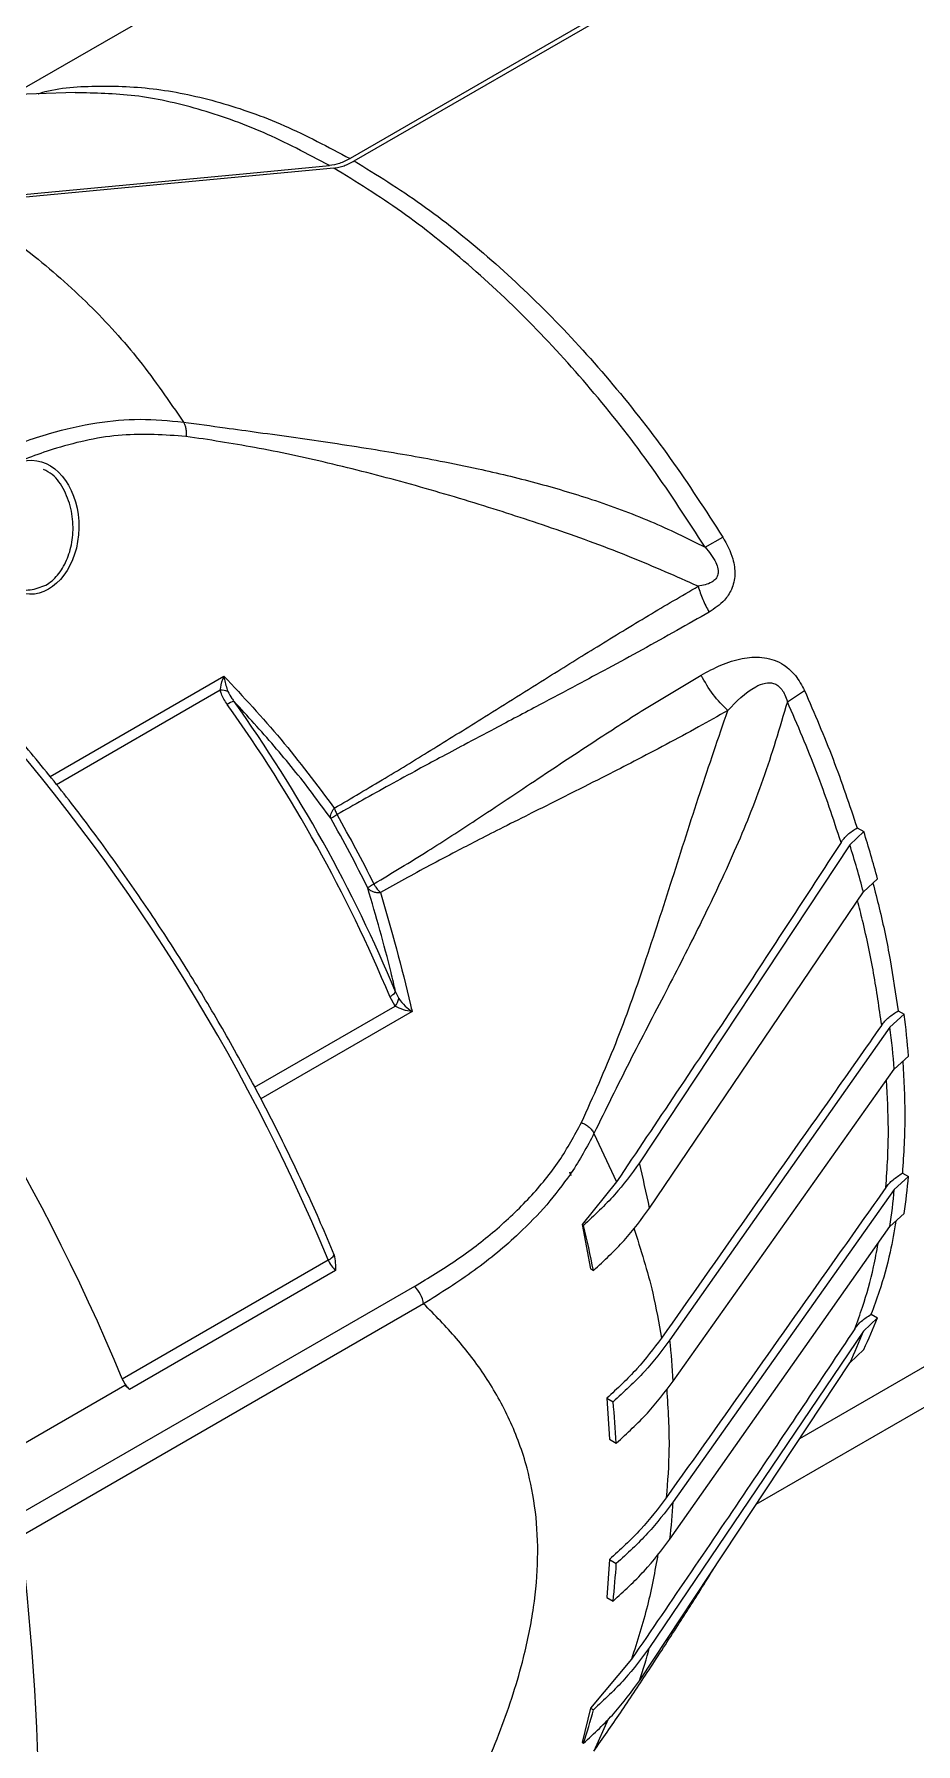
# Model space of a CAD drawing. Extents: x 12.3 to 108.7, y 1.1 to 80.4.
# Drawn here: x 70.73 to 73.65, y 56.86 to 62.53 of the extents above; entities that cross this region are included whole.
import ezdxf

# ---------------------------------------------------------------- set-up
doc = ezdxf.new("R2010")
doc.units = 0
doc.header["$MEASUREMENT"] = 0
doc.layers.add('OBJECT', color=7, linetype='CONTINUOUS')

msp = doc.modelspace()

# ---------------------------------------------------------------- linework, layer by layer
at = {"layer": 'OBJECT'}
for p, q in [((74.7847, 63.8577), (71.7747, 62.12)), ((71.7888, 62.1119), (74.8003, 63.8504)), ((73.0043, 63.6877), (70.6565, 62.3323)), ((70.8635, 62.3388), (69.9152, 62.3091)), ((71.7206, 62.0883), (70.4686, 61.9704)), ((72.9535, 60.8297), (73.0125, 60.8627)), ((70.7786, 60.0682), (71.3558, 60.4014)), ((71.3434, 60.3543), (70.8001, 60.0407)), ((73.2266, 60.3163), (73.2836, 60.3531)), ((73.2678, 57.8702), (77.6318, 60.3894)), ((73.4582, 59.8973), (73.4588, 59.8977)), ((73.4588, 59.8977), (73.4804, 59.8852)), ((73.4341, 59.8411), (72.7352, 58.7848)), ((73.4804, 59.8852), (73.4341, 59.8411)), ((73.4792, 59.6845), (73.5258, 59.7283)), ((72.7692, 58.6346), (73.4792, 59.6845)), ((71.9248, 59.3056), (71.9064, 59.337)), ((71.9259, 59.3527), (71.9365, 59.3304)), ((71.4578, 59.036), (71.9248, 59.3056)), ((71.9805, 59.2872), (71.4786, 58.9975)), ((73.6148, 59.2785), (73.5674, 59.2351)), ((73.5941, 59.2897), (73.5948, 59.2901)), ((73.5948, 59.2901), (73.6148, 59.2785)), ((73.5674, 59.2351), (72.8369, 58.197)), ((73.123, 57.6513), (75.7247, 59.1532)), ((72.8478, 58.06), (73.5815, 59.0963)), ((73.5815, 59.0963), (73.6289, 59.1397)), ((72.5846, 58.883), (72.6596, 58.7225)), ((72.5062, 58.7476), (72.5042, 58.7542)), ((72.5074, 58.7426), (72.5062, 58.7476)), ((72.5069, 58.7487), (72.5074, 58.7426)), ((72.6596, 58.7225), (72.5452, 58.58)), ((73.6289, 58.7396), (73.5815, 58.6962)), ((73.6085, 58.7506), (73.6091, 58.751)), ((73.6091, 58.751), (73.6289, 58.7396)), ((73.5815, 58.6962), (72.8478, 57.6599)), ((73.5674, 58.5737), (73.6148, 58.6171)), ((72.5452, 58.58), (72.5734, 58.4331)), ((72.5452, 58.58), (72.55, 58.5772)), ((72.8369, 57.5356), (73.5674, 58.5737)), ((71.0181, 58.0676), (71.7022, 58.4625)), ((71.7268, 58.4273), (71.0426, 58.0322)), ((72.5734, 58.4331), (72.5828, 58.4277)), ((71.9881, 58.3746), (70.6505, 57.6025)), ((72.0188, 58.3169), (70.6813, 57.5447)), ((73.5258, 58.27), (73.4792, 58.2261)), ((73.5042, 58.2817), (73.5048, 58.2821)), ((73.5048, 58.2821), (73.5258, 58.27)), ((73.4792, 58.2261), (72.7692, 57.1762)), ((73.4341, 58.1215), (73.4804, 58.1656)), ((72.7352, 57.0652), (73.4341, 58.1215)), ((70.5649, 57.7799), (71.0268, 58.0466)), ((71.0426, 58.0322), (71.0268, 58.0466)), ((72.6274, 58.0034), (72.6358, 57.868)), ((72.6274, 58.0034), (72.6481, 57.9915)), ((72.6358, 57.868), (72.6587, 57.8547)), ((72.6358, 57.4679), (72.6274, 57.342)), ((72.6358, 57.4679), (72.6587, 57.4546)), ((72.9775, 57.43), (72.9849, 57.4416)), ((72.6274, 57.342), (72.6481, 57.3301)), ((72.709, 57.1369), (72.5734, 56.9747)), ((72.5734, 56.9747), (72.5452, 56.8604)), ((72.5734, 56.9747), (72.5828, 56.9693)), ((72.6311, 56.9378), (72.5846, 56.8317)), ((72.5452, 56.8604), (72.55, 56.8576))]:
    msp.add_line(p, q, dxfattribs=at)
at = {"layer": 'OBJECT', "flags": 128}
msp.add_lwpolyline([(70.4544, 61.9785), (71.4426, 62.0716), (71.7064, 62.0964)], dxfattribs=at)
at = {"layer": 'OBJECT'}
for centre, radius, start, end in [((71.3466, 60.2906), 0.0638, 69.809, 92.8747), ((65.6399, 55.9414), 6.5656, 22.5811, 41.9217), ((71.4024, 60.2561), 0.0625, 101.8168, 124.6969), ((67.3472, 57.4375), 4.9391, 22.6181, 35.5271), ((67.3945, 57.4648), 4.9089, 22.6181, 35.5271), ((67.8109, 57.7044), 4.4895, 26.3602, 29.7048), ((67.8583, 57.7318), 4.4591, 26.3602, 29.7048), ((69.7434, 58.6953), 3.8645, 14.8309, 17.2476), ((69.8106, 58.7375), 3.8451, 14.9323, 17.366), ((71.8863, 59.3818), 0.0491, 294.1087, 323.6887), ((71.8823, 59.3408), 0.0552, 320.2907, 349.1443), ((70.7045, 58.911), 2.9333, 4.4723, 7.1985), ((70.6384, 58.8677), 2.9519, 4.4404, 7.1481), ((68.2737, 57.696), 4.5924, 11.7923, 13.7148), ((71.6145, 58.911), 2.0217, 351.6434, 355.1375), ((71.5486, 58.8678), 2.0401, 351.7111, 355.1751), ((67.9724, 57.4957), 4.7037, 11.4272, 13.2925), ((71.6877, 58.4995), 0.0397, 291.3797, 329.3273), ((71.7937, 58.5002), 0.099, 202.3849, 227.4929), ((71.9228, 58.3028), 0.0971, 8.3441, 47.7349), ((72.3084, 58.7375), 1.3041, 333.9888, 338.9937), ((69.1991, 57.8377), 3.6555, 3.4865, 5.6401), ((72.245, 58.6952), 1.3203, 334.244, 339.1896), ((68.8995, 57.6332), 3.7657, 3.3727, 5.4596), ((70.1127, 57.8377), 2.7409, 353.6711, 356.2805), ((69.8135, 57.6331), 2.8508, 353.8973, 356.4097), ((70.8742, 57.6962), 1.9651, 341.2711, 344.6569), ((70.5823, 57.4955), 2.0686, 342.0384, 345.2638)]:
    msp.add_arc(centre, radius, start, end, dxfattribs=at)
msp.add_ellipse((70.7145, 60.8956), major_axis=(0.004, 0.2225), ratio=0.717295, dxfattribs=at)
for centre, major_axis, ratio, start_param, end_param in [((68.7231, 57.7236), (-1.9122, 3.3704), 0.572321, 4.495679, 5.073809), ((71.0537, 58.073), (-0.0296, 0.0522), 0.572321, 1.354087, 2.093366), ((65.1353, 59.834), (-3.9481, 6.9581), 0.572359, 3.782557, 4.080099)]:
    msp.add_ellipse(centre, major_axis=major_axis, ratio=ratio, start_param=start_param, end_param=end_param, dxfattribs=at)
for points, knots in [([(70.7386, 62.3349), (70.739, 62.335), (70.7976, 62.3551), (70.9293, 62.3634), (71.13, 62.3566), (71.3408, 62.3109), (71.556, 62.2356), (71.7018, 62.1585), (71.7747, 62.12)], [0, 0, 0, 0, 0.001438, 0.203708, 0.405977, 0.603985, 0.801992, 1, 1, 1, 1]), ([(71.7064, 62.0964), (71.633, 62.1353), (71.4861, 62.213), (71.2693, 62.2885), (71.0589, 62.3354), (70.9275, 62.3372), (70.8622, 62.3382)], [0, 0, 0, 0, 0.250756, 0.501511, 0.752267, 1, 1, 1, 1]), ([(71.7747, 62.12), (71.7687, 62.1168), (71.7569, 62.1104), (71.7337, 62.101), (71.7173, 62.0983), (71.7064, 62.0964)], [0, 0, 0, 0, 0.2541765, 0.5083552, 1, 1, 1, 1]), ([(71.7206, 62.0883), (71.7261, 62.0891), (71.7372, 62.0906), (71.7599, 62.0971), (71.7773, 62.106), (71.7888, 62.1119)], [0, 0, 0, 0, 0.2541805, 0.5083597, 1, 1, 1, 1]), ([(71.7888, 62.1119), (71.8633, 62.0659), (72.0123, 61.9738), (72.2324, 61.7978), (72.446, 61.5973), (72.6494, 61.3721), (72.8412, 61.1275), (72.9554, 60.951), (73.0125, 60.8627)], [0, 0, 0, 0, 0.166667, 0.333333, 0.5, 0.666667, 0.833333, 1, 1, 1, 1]), ([(72.9535, 60.8297), (72.896, 60.9187), (72.7809, 61.0966), (72.5876, 61.343), (72.3827, 61.5699), (72.1675, 61.7719), (71.9457, 61.9492), (71.7956, 62.042), (71.7206, 62.0883)], [0, 0, 0, 0, 0.166667, 0.333333, 0.5, 0.666667, 0.833333, 1, 1, 1, 1]), ([(70.4686, 61.9704), (70.4793, 61.9641), (70.5645, 61.9143), (70.7174, 61.809), (70.9088, 61.6398), (71.0794, 61.4522), (71.1738, 61.3143), (71.2212, 61.245)], [0, 0, 0, 0, 0.03531, 0.279992, 0.527063, 0.762577, 1, 1, 1, 1]), ([(70.4401, 61.0622), (70.4951, 61.0911), (70.6054, 61.1492), (70.771, 61.2092), (70.929, 61.2447), (71.0781, 61.2585), (71.1733, 61.2495), (71.2212, 61.245)], [0, 0, 0, 0, 0.218089, 0.438108, 0.636555, 0.817194, 1, 1, 1, 1]), ([(71.2298, 61.1974), (71.1592, 61.2021), (71.0159, 61.2115), (70.8156, 61.1673), (70.6337, 61.0999), (70.527, 61.042), (70.4733, 61.0129)], [0, 0, 0, 0, 0.2762004, 0.5603855, 0.7791052, 1, 1, 1, 1]), ([(71.2212, 61.245), (71.223, 61.2418), (71.2265, 61.2353), (71.2295, 61.2234), (71.2309, 61.2106), (71.2302, 61.2018), (71.2298, 61.1974)], [0, 0, 0, 0, 0.250001, 0.500003, 0.749999, 1, 1, 1, 1]), ([(71.2212, 61.245), (71.2676, 61.2386), (71.3509, 61.227), (71.475, 61.21), (71.5936, 61.1935), (71.7183, 61.1755), (71.8413, 61.1565), (71.9606, 61.1366), (72.0791, 61.115), (72.2218, 61.0857), (72.3896, 61.0456), (72.5808, 60.9888), (72.7694, 60.9203), (72.8934, 60.8593), (72.9535, 60.8298)], [0, 0, 0, 0, 0.078151, 0.140606, 0.211738, 0.281669, 0.355615, 0.424485, 0.488316, 0.561233, 0.671868, 0.7791, 0.893074, 1, 1, 1, 1]), ([(72.9303, 60.6996), (72.8572, 60.7321), (72.7018, 60.8013), (72.4638, 60.8874), (72.2132, 60.9697), (71.9607, 61.0439), (71.7069, 61.109), (71.4638, 61.1617), (71.3059, 61.1858), (71.2298, 61.1974)], [0, 0, 0, 0, 0.133297, 0.283597, 0.42518, 0.577962, 0.728419, 0.869046, 1, 1, 1, 1]), ([(70.7644, 60.7035), (70.7714, 60.708), (70.7924, 60.7218), (70.822, 60.7581), (70.8464, 60.8142), (70.8572, 60.8802), (70.852, 60.9515), (70.8283, 61.0187), (70.7948, 61.0684), (70.7666, 61.0825), (70.7566, 61.0876)], [0, 0, 0, 0, 0.0621276, 0.1876711, 0.3145889, 0.449931, 0.5963171, 0.7524291, 0.9121248, 1, 1, 1, 1]), ([(73.0125, 60.8627), (73.0253, 60.839), (73.0467, 60.7994), (73.0552, 60.7374), (73.0441, 60.6893), (73.0142, 60.6453), (72.9846, 60.6258), (72.9665, 60.6138)], [0, 0, 0, 0, 0.250736, 0.419731, 0.595502, 0.752289, 1, 1, 1, 1]), ([(72.9535, 60.8297), (72.9669, 60.8136), (72.985, 60.7919), (72.9959, 60.7613), (72.9971, 60.7479), (72.9962, 60.7392), (72.9936, 60.7313), (72.9875, 60.7216), (72.9679, 60.7062), (72.9462, 60.7024), (72.9303, 60.6996)], [0, 0, 0, 0, 0.301966, 0.408336, 0.454657, 0.498954, 0.543233, 0.590045, 0.698053, 1, 1, 1, 1]), ([(70.6482, 60.7076), (70.6519, 60.7045), (70.6706, 60.689), (70.7129, 60.6832), (70.7473, 60.6967), (70.7644, 60.7035)], [0, 0, 0, 0, 0.112854, 0.560107, 1, 1, 1, 1]), ([(71.7224, 59.9628), (71.7787, 59.9959), (71.8891, 60.0608), (72.0552, 60.1626), (72.2359, 60.2751), (72.4166, 60.3883), (72.5978, 60.501), (72.7631, 60.6019), (72.8752, 60.6674), (72.9303, 60.6996)], [0, 0, 0, 0, 0.139168, 0.272574, 0.412781, 0.589397, 0.723309, 0.864197, 1, 1, 1, 1]), ([(72.9303, 60.6996), (72.935, 60.6851), (72.9444, 60.656), (72.9591, 60.6279), (72.9665, 60.6138)], [0, 0, 0, 0, 0.5000001, 1, 1, 1, 1]), ([(72.9665, 60.6138), (72.9311, 60.5935), (72.8573, 60.5513), (72.7454, 60.4892), (72.6349, 60.429), (72.5212, 60.3681), (72.3958, 60.3014), (72.2702, 60.235), (72.1597, 60.1763), (72.0751, 60.1313), (71.9929, 60.087), (71.9075, 60.0404), (71.8176, 59.9905), (71.7596, 59.9575), (71.7315, 59.9414)], [0, 0, 0, 0, 0.08707, 0.181246, 0.273162, 0.355439, 0.456515, 0.576187, 0.658494, 0.723421, 0.780529, 0.857752, 0.930908, 1, 1, 1, 1]), ([(72.94, 60.4043), (72.9618, 60.4162), (73.0052, 60.4398), (73.073, 60.4616), (73.1416, 60.4676), (73.205, 60.4495), (73.255, 60.4072), (73.2744, 60.3705), (73.2836, 60.3531)], [0, 0, 0, 0, 0.195398, 0.390244, 0.561517, 0.730064, 0.872145, 1, 1, 1, 1]), ([(71.8538, 59.7117), (71.9137, 59.7476), (72.0275, 59.8159), (72.2087, 59.9341), (72.3945, 60.0582), (72.5843, 60.1842), (72.7637, 60.2999), (72.8809, 60.3693), (72.94, 60.4043)], [0, 0, 0, 0, 0.1629018, 0.309601, 0.5031265, 0.6821759, 0.8396388, 1, 1, 1, 1]), ([(73.0288, 60.2873), (73.0118, 60.3042), (72.9779, 60.3378), (72.9526, 60.3822), (72.94, 60.4043)], [0, 0, 0, 0, 0.5000003, 1, 1, 1, 1]), ([(71.3434, 60.3543), (71.3455, 60.3665), (71.3483, 60.3819), (71.3544, 60.3978), (71.3558, 60.4012), (71.3558, 60.4014)], [0, 0, 0, 0, 0.783726, 0.991465, 1, 1, 1, 1]), ([(71.3668, 60.3075), (71.3593, 60.3188), (71.3493, 60.334), (71.3446, 60.3502), (71.3434, 60.3543)], [0, 0, 0, 0, 0.748688, 1, 1, 1, 1]), ([(71.3558, 60.4014), (71.4199, 60.3329), (71.5483, 60.1956), (71.6642, 60.0405), (71.7224, 59.9628)], [0, 0, 0, 0, 0.498887, 1, 1, 1, 1]), ([(71.3558, 60.4014), (71.3558, 60.4012), (71.3563, 60.3975), (71.3588, 60.3803), (71.3643, 60.3636), (71.3686, 60.3505)], [0, 0, 0, 0, 0.008525, 0.21932, 1, 1, 1, 1]), ([(71.3686, 60.3505), (71.373, 60.3422), (71.3792, 60.3306), (71.3872, 60.3204), (71.3896, 60.3173)], [0, 0, 0, 0, 0.702228, 1, 1, 1, 1]), ([(73.0288, 60.2873), (73.0575, 60.3171), (73.0945, 60.3555), (73.15, 60.3795), (73.1765, 60.3802), (73.1958, 60.3707), (73.209, 60.3572), (73.2197, 60.3385), (73.2242, 60.3241), (73.2266, 60.3163)], [0, 0, 0, 0, 0.498953, 0.641288, 0.749043, 0.806188, 0.86294, 0.925881, 1, 1, 1, 1]), ([(73.2836, 60.3531), (73.3164, 60.2774), (73.382, 60.1261), (73.4328, 59.9735), (73.4582, 59.8973)], [0, 0, 0, 0, 0.5000001, 1, 1, 1, 1]), ([(71.7217, 58.4801), (71.7069, 58.5151), (71.6641, 58.6165), (71.5875, 58.7832), (71.49, 58.979), (71.3856, 59.172), (71.2749, 59.3616), (71.1581, 59.5472), (71.0357, 59.7282), (70.9081, 59.9041), (70.7755, 60.0741), (70.6563, 60.2171), (70.5807, 60.3017), (70.552, 60.3339)], [0, 0, 0, 0, 0.05196, 0.150573, 0.249189, 0.347801, 0.446411, 0.545022, 0.643636, 0.742257, 0.840887, 0.939529, 1, 1, 1, 1]), ([(71.7103, 59.9291), (71.6901, 59.9568), (71.6298, 60.0396), (71.5237, 60.1706), (71.4343, 60.2684), (71.3896, 60.3173)], [0, 0, 0, 0, 0.2004766, 0.5997392, 1, 1, 1, 1]), ([(73.2266, 60.3163), (73.2008, 60.2292), (73.1501, 60.0576), (73.0498, 59.8125), (72.9403, 59.5807), (72.8219, 59.3505), (72.7028, 59.1234), (72.6236, 58.9624), (72.5846, 58.883)], [0, 0, 0, 0, 0.166316, 0.327724, 0.500562, 0.66248, 0.833467, 1, 1, 1, 1]), ([(73.4049, 59.8493), (73.3791, 59.9274), (73.3274, 60.0837), (73.2602, 60.2388), (73.2266, 60.3163)], [0, 0, 0, 0, 0.5, 1, 1, 1, 1]), ([(73.0288, 60.2873), (72.9965, 60.2689), (72.9291, 60.2306), (72.8254, 60.1746), (72.7232, 60.121), (72.6172, 60.0669), (72.5002, 60.0079), (72.3821, 59.9488), (72.2776, 59.8961), (72.1971, 59.8552), (72.1192, 59.8151), (72.0397, 59.773), (71.956, 59.7276), (71.9022, 59.6972), (71.8758, 59.6823)], [0, 0, 0, 0, 0.086632, 0.180718, 0.272548, 0.35237, 0.453915, 0.572653, 0.65465, 0.722022, 0.779666, 0.856018, 0.929459, 1, 1, 1, 1]), ([(72.543, 58.9188), (72.5822, 59.006), (72.66, 59.1792), (72.755, 59.4507), (72.8454, 59.7292), (72.9345, 60.0104), (72.9978, 60.1964), (73.0288, 60.2873)], [0, 0, 0, 0, 0.19647, 0.390239, 0.594002, 0.801616, 1, 1, 1, 1]), ([(71.7103, 59.9291), (71.71, 59.9314), (71.7094, 59.9362), (71.7115, 59.9446), (71.7156, 59.9536), (71.7201, 59.9597), (71.7224, 59.9628)], [0, 0, 0, 0, 0.250002, 0.499998, 0.750004, 1, 1, 1, 1]), ([(71.7224, 59.9628), (71.7224, 59.9628), (71.7231, 59.9601), (71.7249, 59.9551), (71.728, 59.9479), (71.7303, 59.9436), (71.7315, 59.9414), (71.7315, 59.9414)], [0, 0, 0, 0, 0.0001, 0.376424, 0.685258, 0.999899, 1, 1, 1, 1]), ([(71.7104, 59.929), (71.7111, 59.9295), (71.7126, 59.9304), (71.7173, 59.9332), (71.7235, 59.9368), (71.7288, 59.9399), (71.7315, 59.9414)], [0, 0, 0, 0, 0.2499993, 0.5000036, 0.7500065, 1, 1, 1, 1]), ([(73.4049, 59.8493), (73.4081, 59.8538), (73.4144, 59.8627), (73.4308, 59.8795), (73.4472, 59.8902), (73.4581, 59.8973)], [0, 0, 0, 0, 0.252923, 0.505858, 1, 1, 1, 1]), ([(73.4049, 59.8493), (73.2894, 59.6716), (73.0445, 59.2953), (72.7926, 58.9205), (72.6596, 58.7225)], [0, 0, 0, 0, 0.471929, 1, 1, 1, 1]), ([(71.8335, 59.6977), (71.8341, 59.6984), (71.8354, 59.6998), (71.8398, 59.7031), (71.8458, 59.707), (71.8512, 59.7101), (71.8538, 59.7117)], [0, 0, 0, 0, 0.250001, 0.500004, 0.750007, 1, 1, 1, 1]), ([(71.9259, 59.3527), (71.9209, 59.3743), (71.8941, 59.4894), (71.8607, 59.6043), (71.8335, 59.6976)], [0, 0, 0, 0, 0.187713, 1, 1, 1, 1]), ([(71.8335, 59.6976), (71.8357, 59.6952), (71.8401, 59.6904), (71.8502, 59.6854), (71.8622, 59.6824), (71.8712, 59.6823), (71.8758, 59.6823)], [0, 0, 0, 0, 0.250002, 0.500004, 0.750005, 1, 1, 1, 1]), ([(71.8538, 59.7117), (71.8538, 59.7117), (71.8552, 59.7087), (71.8593, 59.7016), (71.8666, 59.6914), (71.8727, 59.6852), (71.8757, 59.6823), (71.8757, 59.6823)], [0, 0, 0, 0, 0.000064, 0.264347, 0.64493, 0.999935, 1, 1, 1, 1]), ([(71.8758, 59.6823), (71.9114, 59.5583), (71.9493, 59.4266), (71.9788, 59.2949), (71.9805, 59.2872)], [0, 0, 0, 0, 0.9421109, 1, 1, 1, 1]), ([(73.5107, 59.7141), (73.5178, 59.6868), (73.5399, 59.6013), (73.5697, 59.4588), (73.586, 59.3461), (73.5941, 59.2897)], [0, 0, 0, 0, 0.189873, 0.594936, 1, 1, 1, 1]), ([(73.5398, 59.2423), (73.5315, 59.2995), (73.5151, 59.414), (73.4861, 59.5529), (73.4653, 59.6338), (73.4597, 59.6557)], [0, 0, 0, 0, 0.4219531, 0.8439063, 1, 1, 1, 1]), ([(71.9365, 59.3304), (71.9432, 59.3219), (71.9562, 59.3055), (71.9724, 59.2928), (71.9803, 59.2873), (71.9805, 59.2872)], [0, 0, 0, 0, 0.516117, 0.992687, 1, 1, 1, 1]), ([(71.9805, 59.2872), (71.9803, 59.2873), (71.9704, 59.2885), (71.9499, 59.2925), (71.9334, 59.3011), (71.9248, 59.3056)], [0, 0, 0, 0, 0.0073182, 0.4853527, 1, 1, 1, 1]), ([(73.5397, 59.2423), (73.5431, 59.2467), (73.5499, 59.2556), (73.5668, 59.2721), (73.5832, 59.2827), (73.5941, 59.2897)], [0, 0, 0, 0, 0.253944, 0.507889, 1, 1, 1, 1]), ([(73.5398, 59.2423), (73.4852, 59.1645), (73.2419, 58.8179), (72.9977, 58.4715), (72.8084, 58.2028)], [0, 0, 0, 0, 0.224351, 1, 1, 1, 1]), ([(73.6096, 59.122), (73.6131, 59.0627), (73.6205, 58.9344), (73.6127, 58.8149), (73.6085, 58.7506)], [0, 0, 0, 0, 0.462275, 1, 1, 1, 1]), ([(73.554, 58.7033), (73.5582, 58.7676), (73.5658, 58.8824), (73.5588, 59.0056), (73.5557, 59.0599)], [0, 0, 0, 0, 0.55942, 1, 1, 1, 1]), ([(71.9881, 58.3746), (72.0353, 58.4033), (72.1299, 58.4606), (72.2588, 58.5593), (72.3741, 58.669), (72.4725, 58.7886), (72.5198, 58.876), (72.543, 58.9188)], [0, 0, 0, 0, 0.197688, 0.395318, 0.599422, 0.803453, 1, 1, 1, 1]), ([(72.5846, 58.883), (72.5612, 58.8385), (72.5372, 58.7929), (72.5076, 58.7497), (72.5069, 58.7487)], [0, 0, 0, 0, 0.976242, 1, 1, 1, 1]), ([(72.543, 58.9188), (72.5476, 58.9168), (72.5566, 58.9129), (72.5685, 58.9042), (72.5784, 58.8942), (72.5825, 58.8867), (72.5846, 58.883)], [0, 0, 0, 0, 0.250003, 0.500001, 0.75, 1, 1, 1, 1]), ([(72.7352, 58.7848), (72.7092, 58.749), (72.6569, 58.677), (72.5858, 58.6106), (72.55, 58.5772)], [0, 0, 0, 0, 0.497249, 1, 1, 1, 1]), ([(72.5062, 58.7476), (72.4809, 58.7133), (72.43, 58.6445), (72.3243, 58.5368), (72.1902, 58.4246), (72.0761, 58.3529), (72.0188, 58.3169)], [0, 0, 0, 0, 0.205314, 0.412143, 0.70462, 1, 1, 1, 1]), ([(72.5042, 58.7542), (72.5047, 58.7539), (72.5056, 58.7532), (72.5065, 58.7513), (72.5068, 58.7497), (72.5069, 58.7489), (72.5069, 58.7487)], [0, 0, 0, 0, 0.324563, 0.651752, 0.939508, 1, 1, 1, 1]), ([(73.554, 58.7033), (73.5001, 58.6272), (73.2572, 58.2837), (73.0139, 57.9402), (72.8246, 57.673)], [0, 0, 0, 0, 0.221721, 1, 1, 1, 1]), ([(73.554, 58.7033), (73.5574, 58.7078), (73.5642, 58.7166), (73.5811, 58.733), (73.5976, 58.7437), (73.6084, 58.7507)], [0, 0, 0, 0, 0.25404, 0.508079, 1, 1, 1, 1]), ([(72.5828, 58.4277), (72.6183, 58.4606), (72.6898, 58.5267), (72.7426, 58.5985), (72.7692, 58.6346)], [0, 0, 0, 0, 0.497315, 1, 1, 1, 1]), ([(73.5872, 58.5919), (73.5811, 58.5572), (73.5669, 58.4756), (73.5378, 58.373), (73.5135, 58.307), (73.5042, 58.2817)], [0, 0, 0, 0, 0.313495, 0.737928, 1, 1, 1, 1]), ([(72.7168, 58.5683), (72.7397, 58.4969), (72.7783, 58.3769), (72.7997, 58.253), (72.8084, 58.2028)], [0, 0, 0, 0, 0.594923, 1, 1, 1, 1]), ([(71.7219, 58.4793), (71.7245, 58.4619), (71.7272, 58.4444), (71.7268, 58.4273), (71.7268, 58.4273)], [0, 0, 0, 0, 0.995692, 1, 1, 1, 1]), ([(73.4505, 58.2339), (73.4593, 58.2579), (73.4832, 58.3234), (73.5102, 58.4173), (73.5232, 58.4911), (73.5278, 58.5174)], [0, 0, 0, 0, 0.27082, 0.74078, 1, 1, 1, 1]), ([(72.0188, 56.3804), (72.0715, 56.4745), (72.1675, 56.6461), (72.2785, 56.9021), (72.349, 57.1193), (72.3871, 57.3101), (72.4011, 57.4733), (72.3933, 57.6284), (72.3634, 57.7835), (72.3079, 57.934), (72.2273, 58.0764), (72.1308, 58.2043), (72.0561, 58.2794), (72.0188, 58.3169)], [0, 0, 0, 0, 0.128108, 0.233833, 0.339418, 0.414185, 0.488923, 0.563852, 0.638803, 0.729469, 0.820219, 0.910089, 1, 1, 1, 1]), ([(73.4505, 58.2339), (73.4538, 58.2384), (73.4603, 58.2473), (73.4768, 58.264), (73.4933, 58.2747), (73.5041, 58.2817)], [0, 0, 0, 0, 0.253293, 0.506591, 1, 1, 1, 1]), ([(72.8084, 58.2028), (72.7825, 58.1685), (72.7305, 58.0995), (72.6619, 58.0356), (72.6274, 58.0034)], [0, 0, 0, 0, 0.497692, 1, 1, 1, 1]), ([(72.8369, 58.197), (72.8101, 58.1616), (72.7562, 58.0903), (72.6843, 58.0245), (72.6481, 57.9915)], [0, 0, 0, 0, 0.497452, 1, 1, 1, 1]), ([(73.4505, 58.2339), (73.3355, 58.0619), (73.0907, 57.6957), (72.8413, 57.3305), (72.709, 57.1369)], [0, 0, 0, 0, 0.469774, 1, 1, 1, 1]), ([(72.6587, 57.8547), (72.6945, 57.8874), (72.7665, 57.9531), (72.8206, 58.0243), (72.8478, 58.06)], [0, 0, 0, 0, 0.497472, 1, 1, 1, 1]), ([(72.8261, 58.0333), (72.8303, 57.9671), (72.8379, 57.8474), (72.8287, 57.7269), (72.8246, 57.673)], [0, 0, 0, 0, 0.552748, 1, 1, 1, 1]), ([(72.8246, 57.673), (72.7977, 57.6376), (72.7437, 57.5665), (72.6719, 57.5008), (72.6358, 57.4679)], [0, 0, 0, 0, 0.4974901, 1, 1, 1, 1]), ([(72.8478, 57.6599), (72.8209, 57.6245), (72.7668, 57.5533), (72.6949, 57.4876), (72.6587, 57.4546)], [0, 0, 0, 0, 0.497473, 1, 1, 1, 1]), ([(72.6481, 57.3301), (72.6839, 57.3628), (72.7558, 57.4285), (72.8098, 57.4998), (72.8369, 57.5356)], [0, 0, 0, 0, 0.497451, 1, 1, 1, 1]), ([(72.5846, 56.8317), (72.6138, 56.8738), (72.6721, 56.9581), (72.764, 57.0962), (72.8527, 57.2325), (72.9281, 57.3501), (72.971, 57.4194), (72.989, 57.4484), (72.9911, 57.4518)], [0, 0, 0, 0, 0.214789, 0.42974, 0.66343, 0.860125, 0.983787, 1, 1, 1, 1]), ([(72.7971, 57.4865), (72.7866, 57.429), (72.7652, 57.3117), (72.728, 57.1959), (72.709, 57.1369)], [0, 0, 0, 0, 0.489855, 1, 1, 1, 1]), ([(72.7692, 57.1762), (72.7429, 57.1405), (72.6901, 57.0688), (72.6187, 57.0026), (72.5828, 56.9693)], [0, 0, 0, 0, 0.49732, 1, 1, 1, 1]), ([(72.55, 56.8576), (72.5854, 56.8906), (72.6566, 56.957), (72.7089, 57.029), (72.7352, 57.0652)], [0, 0, 0, 0, 0.497242, 1, 1, 1, 1])]:
    msp.add_open_spline(points, degree=3, knots=knots, dxfattribs=at)

doc.saveas('drawing.dxf')
